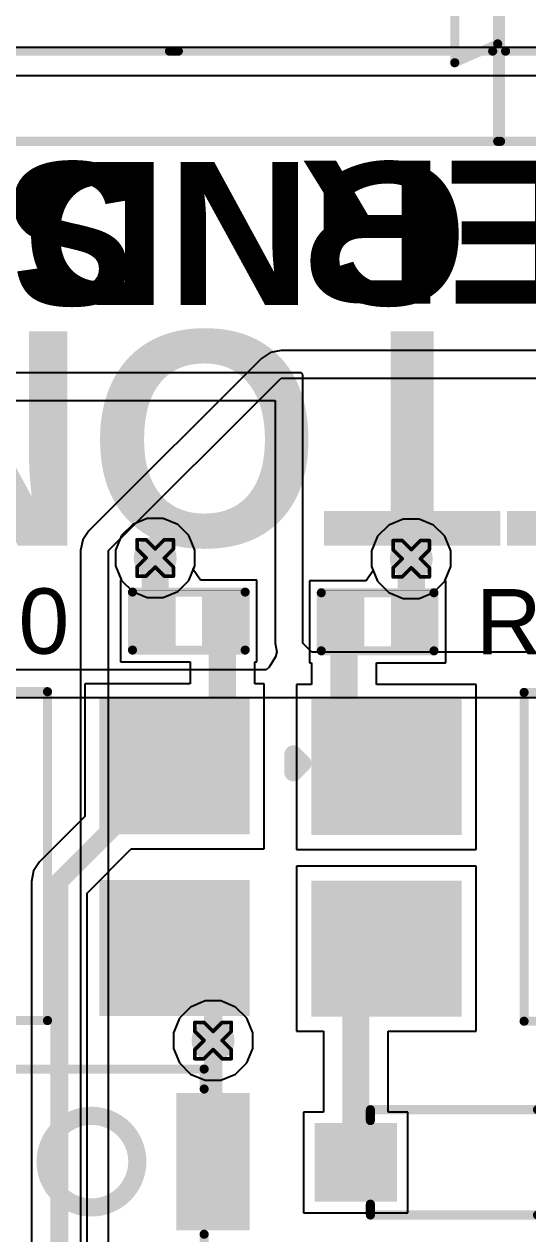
# Model space of a CAD drawing. Header units: inches. Extents: x -11 to 5379, y 0 to 5429.
# Drawn here: x 215.84 to 222.88, y 84.68 to 101.6 of the extents above; entities that cross this region are included whole.
import ezdxf

# ---------------------------------------------------------------- set-up
doc = ezdxf.new("R2010")
doc.units = ezdxf.units.IN
for name, color, linetype in [('Bottom Layer', 5, 'Continuous'), ('Drill Drawing', 1, 'Continuous'), ('GND', 16, 'Continuous'), ('PWR', 76, 'Continuous'), ('Top Layer', 1, 'Continuous'), ('Top Overlay', 2, 'Continuous'), ('Top Paste', 8, 'Continuous'), ('Top Solder', 216, 'Continuous'), ('Via Holes', 16, 'Continuous')]:
    doc.layers.add(name, color=color, linetype=linetype)
doc.styles.add('Arial', font='', dxfattribs={"height": 0.2})
doc.styles.add('Arial_Bold', font='', dxfattribs={"height": 0.2})
doc.styles.get('Arial').set_extended_font_data('Arial')
doc.styles.get('Arial_Bold').set_extended_font_data('Arial', bold=True)

# ---------------------------------------------------------------- blocks, each defined once
blk = doc.blocks.new('PC817C_151')
at = {"layer": 'Top Layer'}
for points in [[(6.1, 2.17), (6.1, 0.37), (4.1, 0.37), (4.1, 2.17)], [(6.1, -0.37), (6.1, -2.17), (4.1, -2.17), (4.1, -0.37)]]:
    blk.add_hatch(color=1, dxfattribs=at).paths.add_polyline_path(points)
at = {"layer": 'Top Paste'}
for points in [[(6.1, 2.17), (6.1, 0.37), (4.1, 0.37), (4.1, 2.17)], [(6.1, -0.37), (6.1, -2.17), (4.1, -2.17), (4.1, -0.37)]]:
    blk.add_hatch(color=8, dxfattribs=at).paths.add_polyline_path(points)
at = {"layer": 'Top Solder'}
for points in [[(6.151, 2.221), (6.151, 0.319), (4.049, 0.319), (4.049, 2.221)], [(6.151, -0.319), (6.151, -2.221), (4.049, -2.221), (4.049, -0.319)]]:
    blk.add_hatch(color=216, dxfattribs=at).paths.add_polyline_path(points)
at = {"layer": 'Top Overlay'}
for points in [[(-3.175, 2.314, 0.127, 0.127, 0), (3.325, 2.314, 0.127, 0.127, 0)], [(3.325, -2.286, 0.127, 0.127, 0), (3.325, 2.314, 0.127, 0.127, 0)], [(-3.175, -2.286, 0.127, 0.127, 0), (3.325, -2.286, 0.127, 0.127, 0)]]:
    blk.add_lwpolyline(points, format="xyseb", dxfattribs=at)
for points in [[(3.293, 2.314, 0.0635, 0.0635, 1), (3.357, 2.314, 0.0635, 0.0635, 1)], [(3.293, 2.314, 0.0635, 0.0635, 1), (3.357, 2.314, 0.0635, 0.0635, 1)], [(3.293, -2.286, 0.0635, 0.0635, 1), (3.357, -2.286, 0.0635, 0.0635, 1)], [(3.293, -2.286, 0.0635, 0.0635, 1), (3.357, -2.286, 0.0635, 0.0635, 1)]]:
    blk.add_lwpolyline(points, format="xyseb", close=True, dxfattribs=at)
blk = doc.blocks.new('PC817C_153')
at = {"layer": 'Top Layer'}
for points in [[(-4.1, 2.17), (-4.1, 0.37), (-6.1, 0.37), (-6.1, 2.17)], [(-4.1, -0.37), (-4.1, -2.17), (-6.1, -2.17), (-6.1, -0.37)]]:
    blk.add_hatch(color=1, dxfattribs=at).paths.add_polyline_path(points)
at = {"layer": 'Top Paste'}
for points in [[(-4.1, 2.17), (-4.1, 0.37), (-6.1, 0.37), (-6.1, 2.17)], [(-4.1, -0.37), (-4.1, -2.17), (-6.1, -2.17), (-6.1, -0.37)]]:
    blk.add_hatch(color=8, dxfattribs=at).paths.add_polyline_path(points)
at = {"layer": 'Top Solder'}
for points in [[(-4.049, 2.221), (-4.049, 0.319), (-6.151, 0.319), (-6.151, 2.221)], [(-4.049, -0.319), (-4.049, -2.221), (-6.151, -2.221), (-6.151, -0.319)]]:
    blk.add_hatch(color=216, dxfattribs=at).paths.add_polyline_path(points)
at = {"layer": 'Top Overlay'}
for points in [[(-3.175, 2.314, 0.127, 0.127, 0), (3.325, 2.314, 0.127, 0.127, 0)], [(-3.175, -2.286, 0.127, 0.127, 0), (-3.175, 2.314, 0.127, 0.127, 0)], [(-6.401, 1.194, 0.25, 0.25, 0), (-6.401, 1.448, 0.25, 0.25, 0)], [(-6.401, 1.448, 0.25, 0.25, 0), (-6.274, 1.321, 0.25, 0.25, 0)], [(-6.401, 1.194, 0.25, 0.25, 0), (-6.274, 1.321, 0.25, 0.25, 0)], [(-3.175, -2.286, 0.127, 0.127, 0), (3.325, -2.286, 0.127, 0.127, 0)]]:
    blk.add_lwpolyline(points, format="xyseb", dxfattribs=at)
for points in [[(-3.207, 2.314, 0.0635, 0.0635, 1), (-3.143, 2.314, 0.0635, 0.0635, 1)], [(-3.207, 2.314, 0.0635, 0.0635, 1), (-3.143, 2.314, 0.0635, 0.0635, 1)], [(-6.463, 1.448, 0.125, 0.125, 1), (-6.338, 1.448, 0.125, 0.125, 1)], [(-6.463, 1.448, 0.125, 0.125, 1), (-6.338, 1.448, 0.125, 0.125, 1)], [(-6.336, 1.321, 0.125, 0.125, 1), (-6.211, 1.321, 0.125, 0.125, 1)], [(-6.336, 1.321, 0.125, 0.125, 1), (-6.211, 1.321, 0.125, 0.125, 1)], [(-6.463, 1.194, 0.125, 0.125, 1), (-6.338, 1.194, 0.125, 0.125, 1)], [(-6.463, 1.194, 0.125, 0.125, 1), (-6.338, 1.194, 0.125, 0.125, 1)], [(-3.207, -2.286, 0.0635, 0.0635, 1), (-3.143, -2.286, 0.0635, 0.0635, 1)], [(-3.207, -2.286, 0.0635, 0.0635, 1), (-3.143, -2.286, 0.0635, 0.0635, 1)]]:
    blk.add_lwpolyline(points, format="xyseb", close=True, dxfattribs=at)
blk = doc.blocks.new('B3U_1000P_183')
at = {"layer": 'Top Layer'}
for points in [[(-2.11, 0.86), (-1.29, 0.86), (-1.29, -0.86), (-2.11, -0.86)], [(1.29, 0.86), (2.11, 0.86), (2.11, -0.86), (1.29, -0.86)]]:
    blk.add_hatch(color=1, dxfattribs=at).paths.add_polyline_path(points)
at = {"layer": 'Top Paste'}
for points in [[(-2.11, 0.86), (-1.29, 0.86), (-1.29, -0.86), (-2.11, -0.86)], [(1.29, 0.86), (2.11, 0.86), (2.11, -0.86), (1.29, -0.86)]]:
    blk.add_hatch(color=8, dxfattribs=at).paths.add_polyline_path(points)
at = {"layer": 'Top Solder'}
for points in [[(-2.212, 0.962), (-1.188, 0.962), (-1.188, -0.962), (-2.212, -0.962)], [(1.188, 0.962), (2.212, 0.962), (2.212, -0.962), (1.188, -0.962)]]:
    blk.add_hatch(color=216, dxfattribs=at).paths.add_polyline_path(points)
at = {"layer": 'Top Overlay'}
for points in [[(-1.575, 1.295, 0.127, 0.127, 0), (-1.575, 1.016, 0.127, 0.127, 0)], [(1.575, 1.295, 0.127, 0.127, 0), (-1.575, 1.295, 0.127, 0.127, 0)], [(1.575, 1.295, 0.127, 0.127, 0), (1.575, 1.016, 0.127, 0.127, 0)], [(-1.575, -1.016, 0.127, 0.127, 0), (-1.575, -1.295, 0.127, 0.127, 0)], [(1.575, -1.016, 0.127, 0.127, 0), (1.575, -1.295, 0.127, 0.127, 0)], [(1.575, -1.295, 0.127, 0.127, 0), (-1.575, -1.295, 0.127, 0.127, 0)]]:
    blk.add_lwpolyline(points, format="xyseb", dxfattribs=at)
for points in [[(-1.607, 1.295, 0.0635, 0.0635, 1), (-1.543, 1.295, 0.0635, 0.0635, 1)], [(-1.607, 1.295, 0.0635, 0.0635, 1), (-1.543, 1.295, 0.0635, 0.0635, 1)], [(1.543, 1.295, 0.0635, 0.0635, 1), (1.607, 1.295, 0.0635, 0.0635, 1)], [(1.543, 1.295, 0.0635, 0.0635, 1), (1.607, 1.295, 0.0635, 0.0635, 1)], [(-1.607, 1.016, 0.0635, 0.0635, 1), (-1.543, 1.016, 0.0635, 0.0635, 1)], [(1.543, 1.016, 0.0635, 0.0635, 1), (1.607, 1.016, 0.0635, 0.0635, 1)], [(0.641, 0, 0.254, 0.254, 1), (-0.641, 0, 0.254, 0.254, 1)], [(-0.705, 0, 0.127, 0.127, 1), (-0.578, 0, 0.127, 0.127, 1)], [(0.578, 0, 0.127, 0.127, 1), (0.705, 0, 0.127, 0.127, 1)], [(-1.607, -1.016, 0.0635, 0.0635, 1), (-1.543, -1.016, 0.0635, 0.0635, 1)], [(1.543, -1.016, 0.0635, 0.0635, 1), (1.607, -1.016, 0.0635, 0.0635, 1)], [(-1.607, -1.295, 0.0635, 0.0635, 1), (-1.543, -1.295, 0.0635, 0.0635, 1)], [(-1.607, -1.295, 0.0635, 0.0635, 1), (-1.543, -1.295, 0.0635, 0.0635, 1)], [(1.543, -1.295, 0.0635, 0.0635, 1), (1.607, -1.295, 0.0635, 0.0635, 1)], [(1.543, -1.295, 0.0635, 0.0635, 1), (1.607, -1.295, 0.0635, 0.0635, 1)]]:
    blk.add_lwpolyline(points, format="xyseb", close=True, dxfattribs=at)
blk = doc.blocks.new('R___0402_238')
at = {"layer": 'Top Layer'}
for points in [[(-0.699, -0.318), (-0.699, 0.318), (-0.241, 0.318), (-0.241, -0.318)], [(0.241, -0.318), (0.241, 0.318), (0.699, 0.318), (0.699, -0.318)]]:
    blk.add_hatch(color=1, dxfattribs=at).paths.add_polyline_path(points)
at = {"layer": 'Top Paste'}
for points in [[(-0.699, -0.318), (-0.699, 0.318), (-0.241, 0.318), (-0.241, -0.318)], [(0.241, -0.318), (0.241, 0.318), (0.699, 0.318), (0.699, -0.318)]]:
    blk.add_hatch(color=8, dxfattribs=at).paths.add_polyline_path(points)
at = {"layer": 'Top Solder'}
for points in [[(-0.754, -0.373), (-0.754, 0.373), (-0.186, 0.373), (-0.186, -0.373)], [(0.186, -0.373), (0.186, 0.373), (0.754, 0.373), (0.754, -0.373)]]:
    blk.add_hatch(color=216, dxfattribs=at).paths.add_polyline_path(points)
at = {"layer": 'Top Overlay'}
for points in [[(-0.787, 0.406, 0.127, 0.127, 0), (-0.787, -0.406, 0.127, 0.127, 0)], [(0.787, 0.406, 0.127, 0.127, 0), (-0.787, 0.406, 0.127, 0.127, 0)], [(0.787, 0.406, 0.127, 0.127, 0), (0.787, -0.406, 0.127, 0.127, 0)], [(0.787, -0.406, 0.127, 0.127, 0), (-0.787, -0.406, 0.127, 0.127, 0)], [(0.813, -0.432, 0.00323, 0.00323, 0), (-0.813, -0.432, 0.00323, 0.00323, 0)]]:
    blk.add_lwpolyline(points, format="xyseb", dxfattribs=at)
for points in [[(-0.819, 0.406, 0.0635, 0.0635, 1), (-0.756, 0.406, 0.0635, 0.0635, 1)], [(-0.819, 0.406, 0.0635, 0.0635, 1), (-0.756, 0.406, 0.0635, 0.0635, 1)], [(0.756, 0.406, 0.0635, 0.0635, 1), (0.819, 0.406, 0.0635, 0.0635, 1)], [(0.756, 0.406, 0.0635, 0.0635, 1), (0.819, 0.406, 0.0635, 0.0635, 1)], [(-0.819, -0.406, 0.0635, 0.0635, 1), (-0.756, -0.406, 0.0635, 0.0635, 1)], [(-0.819, -0.406, 0.0635, 0.0635, 1), (-0.756, -0.406, 0.0635, 0.0635, 1)], [(-0.814, -0.432, 0.00161, 0.00161, 1), (-0.812, -0.432, 0.00161, 0.00161, 1)], [(0.756, -0.406, 0.0635, 0.0635, 1), (0.819, -0.406, 0.0635, 0.0635, 1)], [(0.756, -0.406, 0.0635, 0.0635, 1), (0.819, -0.406, 0.0635, 0.0635, 1)], [(0.812, -0.432, 0.00161, 0.00161, 1), (0.814, -0.432, 0.00161, 0.00161, 1)]]:
    blk.add_lwpolyline(points, format="xyseb", close=True, dxfattribs=at)
blk = doc.blocks.new('R___0402_240')
at = {"layer": 'Top Layer'}
for points in [[(-0.699, -0.318), (-0.699, 0.318), (-0.241, 0.318), (-0.241, -0.318)], [(0.241, -0.318), (0.241, 0.318), (0.699, 0.318), (0.699, -0.318)]]:
    blk.add_hatch(color=1, dxfattribs=at).paths.add_polyline_path(points)
at = {"layer": 'Top Paste'}
for points in [[(-0.699, -0.318), (-0.699, 0.318), (-0.241, 0.318), (-0.241, -0.318)], [(0.241, -0.318), (0.241, 0.318), (0.699, 0.318), (0.699, -0.318)]]:
    blk.add_hatch(color=8, dxfattribs=at).paths.add_polyline_path(points)
at = {"layer": 'Top Solder'}
for points in [[(-0.754, -0.373), (-0.754, 0.373), (-0.186, 0.373), (-0.186, -0.373)], [(0.186, -0.373), (0.186, 0.373), (0.754, 0.373), (0.754, -0.373)]]:
    blk.add_hatch(color=216, dxfattribs=at).paths.add_polyline_path(points)
at = {"layer": 'Top Overlay'}
for points in [[(0.787, 0.406, 0.127, 0.127, 0), (-0.787, 0.406, 0.127, 0.127, 0)], [(-0.787, 0.406, 0.127, 0.127, 0), (-0.787, -0.406, 0.127, 0.127, 0)], [(0.787, 0.406, 0.127, 0.127, 0), (0.787, -0.406, 0.127, 0.127, 0)], [(0.787, -0.406, 0.127, 0.127, 0), (-0.787, -0.406, 0.127, 0.127, 0)], [(0.813, -0.432, 0.00323, 0.00323, 0), (-0.813, -0.432, 0.00323, 0.00323, 0)]]:
    blk.add_lwpolyline(points, format="xyseb", dxfattribs=at)
for points in [[(-0.819, 0.406, 0.0635, 0.0635, 1), (-0.756, 0.406, 0.0635, 0.0635, 1)], [(-0.819, 0.406, 0.0635, 0.0635, 1), (-0.756, 0.406, 0.0635, 0.0635, 1)], [(0.756, 0.406, 0.0635, 0.0635, 1), (0.819, 0.406, 0.0635, 0.0635, 1)], [(0.756, 0.406, 0.0635, 0.0635, 1), (0.819, 0.406, 0.0635, 0.0635, 1)], [(-0.819, -0.406, 0.0635, 0.0635, 1), (-0.756, -0.406, 0.0635, 0.0635, 1)], [(-0.819, -0.406, 0.0635, 0.0635, 1), (-0.756, -0.406, 0.0635, 0.0635, 1)], [(-0.814, -0.432, 0.00161, 0.00161, 1), (-0.812, -0.432, 0.00161, 0.00161, 1)], [(0.756, -0.406, 0.0635, 0.0635, 1), (0.819, -0.406, 0.0635, 0.0635, 1)], [(0.756, -0.406, 0.0635, 0.0635, 1), (0.819, -0.406, 0.0635, 0.0635, 1)], [(0.812, -0.432, 0.00161, 0.00161, 1), (0.814, -0.432, 0.00161, 0.00161, 1)]]:
    blk.add_lwpolyline(points, format="xyseb", close=True, dxfattribs=at)
blk = doc.blocks.new('DB128L_5_08_2P_BK_S_508')
at = {"layer": 'Top Overlay'}
for points in [[(5.1, -5.1, 0.127, 0.127, 0), (5.1, 4.949, 0.127, 0.127, 0)], [(-4.99, -3.838, 0.127, 0.127, 0), (4.99, -3.838, 0.127, 0.127, 0)], [(0.473, -3.838, 0.127, 0.127, 0), (0.597, -3.838, 0.127, 0.127, 0)], [(-5.1, -5.1, 0.127, 0.127, 0), (5.1, -5.1, 0.127, 0.127, 0)]]:
    blk.add_lwpolyline(points, format="xyseb", dxfattribs=at)
for points in [[(0.441, -3.838, 0.0635, 0.0635, 1), (0.505, -3.838, 0.0635, 0.0635, 1)], [(0.566, -3.838, 0.0635, 0.0635, 1), (0.629, -3.838, 0.0635, 0.0635, 1)], [(4.958, -3.838, 0.0635, 0.0635, 1), (5.022, -3.838, 0.0635, 0.0635, 1)], [(5.068, -5.1, 0.0635, 0.0635, 1), (5.132, -5.1, 0.0635, 0.0635, 1)], [(5.068, -5.1, 0.0635, 0.0635, 1), (5.132, -5.1, 0.0635, 0.0635, 1)]]:
    blk.add_lwpolyline(points, format="xyseb", close=True, dxfattribs=at)
blk = doc.blocks.new('DB128L_5_08_2P_OG_S_511')
at = {"layer": 'Top Overlay'}
for points in [[(-5.1, -5.1, 0.127, 0.127, 0), (-5.1, 4.949, 0.127, 0.127, 0)], [(-5.7, -4, 0.127, 0.127, 0), (-5.7, -3, 0.127, 0.127, 0)], [(-5.7, -4, 0.127, 0.127, 0), (-5.1, -3.736, 0.127, 0.127, 0)], [(-4.99, -3.838, 0.127, 0.127, 0), (4.99, -3.838, 0.127, 0.127, 0)], [(-5.1, -5.1, 0.127, 0.127, 0), (5.1, -5.1, 0.127, 0.127, 0)]]:
    blk.add_lwpolyline(points, format="xyseb", dxfattribs=at)
for points in [[(-5.132, -3.736, 0.0635, 0.0635, 1), (-5.068, -3.736, 0.0635, 0.0635, 1)], [(-5.022, -3.838, 0.0635, 0.0635, 1), (-4.958, -3.838, 0.0635, 0.0635, 1)], [(-5.732, -4, 0.0635, 0.0635, 1), (-5.668, -4, 0.0635, 0.0635, 1)], [(-5.732, -4, 0.0635, 0.0635, 1), (-5.668, -4, 0.0635, 0.0635, 1)], [(-5.132, -5.1, 0.0635, 0.0635, 1), (-5.068, -5.1, 0.0635, 0.0635, 1)], [(-5.132, -5.1, 0.0635, 0.0635, 1), (-5.068, -5.1, 0.0635, 0.0635, 1)]]:
    blk.add_lwpolyline(points, format="xyseb", close=True, dxfattribs=at)
blk = doc.blocks.new('SOD_123_547')
at = {"layer": 'Top Layer'}
for points in [[(-1.1, 0.45), (-1.1, -0.45), (-2.05, -0.45), (-2.05, 0.45)], [(2.05, 0.45), (2.05, -0.45), (1.1, -0.45), (1.1, 0.45)]]:
    blk.add_hatch(color=1, dxfattribs=at).paths.add_polyline_path(points)
at = {"layer": 'Top Overlay'}
for points in [[(0.965, 0.508), (2.819, 0.508), (2.819, 0.8), (0.965, 0.8)], [(2.121, -0.787), (2.821, -0.787), (2.821, 0.787), (2.121, 0.787)], [(0.965, -0.8), (2.819, -0.8), (2.819, -0.508), (0.965, -0.508)]]:
    blk.add_hatch(color=2, dxfattribs=at).paths.add_polyline_path(points)
at = {"layer": 'Top Paste'}
for points in [[(-1.1, 0.45), (-1.1, -0.45), (-2.05, -0.45), (-2.05, 0.45)], [(2.05, 0.45), (2.05, -0.45), (1.1, -0.45), (1.1, 0.45)]]:
    blk.add_hatch(color=8, dxfattribs=at).paths.add_polyline_path(points)
at = {"layer": 'Top Solder'}
for points in [[(-0.998, 0.552), (-0.998, -0.552), (-2.152, -0.552), (-2.152, 0.552)], [(2.152, 0.552), (2.152, -0.552), (0.998, -0.552), (0.998, 0.552)]]:
    blk.add_hatch(color=216, dxfattribs=at).paths.add_polyline_path(points)
at = {"layer": 'Top Overlay'}
for points in [[(-1.372, 0.737, 0.127, 0.127, 0), (0.965, 0.737, 0.127, 0.127, 0)], [(-1.372, 0.584, 0.127, 0.127, 0), (-1.372, 0.737, 0.127, 0.127, 0)], [(-1.372, -0.737, 0.127, 0.127, 0), (-1.372, -0.584, 0.127, 0.127, 0)], [(-1.372, -0.737, 0.127, 0.127, 0), (0.965, -0.737, 0.127, 0.127, 0)]]:
    blk.add_lwpolyline(points, format="xyseb", dxfattribs=at)
for points in [[(-1.403, 0.737, 0.0635, 0.0635, 1), (-1.34, 0.737, 0.0635, 0.0635, 1)], [(-1.403, 0.737, 0.0635, 0.0635, 1), (-1.34, 0.737, 0.0635, 0.0635, 1)], [(0.933, 0.737, 0.0635, 0.0635, 1), (0.997, 0.737, 0.0635, 0.0635, 1)], [(-1.403, 0.584, 0.0635, 0.0635, 1), (-1.34, 0.584, 0.0635, 0.0635, 1)], [(-1.403, -0.584, 0.0635, 0.0635, 1), (-1.34, -0.584, 0.0635, 0.0635, 1)], [(-1.403, -0.737, 0.0635, 0.0635, 1), (-1.34, -0.737, 0.0635, 0.0635, 1)], [(-1.403, -0.737, 0.0635, 0.0635, 1), (-1.34, -0.737, 0.0635, 0.0635, 1)], [(0.933, -0.737, 0.0635, 0.0635, 1), (0.997, -0.737, 0.0635, 0.0635, 1)]]:
    blk.add_lwpolyline(points, format="xyseb", close=True, dxfattribs=at)

msp = doc.modelspace()

# ---------------------------------------------------------------- hatches: boundary and pattern name
at = {"layer": 'Bottom Layer'}
h = msp.add_hatch(color=5, dxfattribs=at)
edge = h.paths.add_edge_path()
edge.add_arc((217.671, 94.131), 0.3, 0, 360)
h = msp.add_hatch(color=5, dxfattribs=at)
edge = h.paths.add_edge_path()
edge.add_arc((221.25, 94.12), 0.3, 0, 360)
h = msp.add_hatch(color=5, dxfattribs=at)
edge = h.paths.add_edge_path()
edge.add_arc((218.48, 87.38), 0.3, 0, 360)
at = {"layer": 'GND'}
h = msp.add_hatch(color=16, dxfattribs=at)
edge = h.paths.add_edge_path()
edge.add_arc((217.671, 94.131), 0.3, 0, 360)
h = msp.add_hatch(color=16, dxfattribs=at)
edge = h.paths.add_edge_path()
edge.add_arc((221.25, 94.12), 0.3, 0, 360)
h = msp.add_hatch(color=16, dxfattribs=at)
edge = h.paths.add_edge_path()
edge.add_arc((218.48, 87.38), 0.3, 0, 360)
at = {"layer": 'PWR'}
h = msp.add_hatch(color=76, dxfattribs=at)
edge = h.paths.add_edge_path()
edge.add_arc((217.671, 94.131), 0.3, 0, 360)
h = msp.add_hatch(color=76, dxfattribs=at)
edge = h.paths.add_edge_path()
edge.add_arc((221.25, 94.12), 0.3, 0, 360)
h = msp.add_hatch(color=76, dxfattribs=at)
edge = h.paths.add_edge_path()
edge.add_arc((218.48, 87.38), 0.3, 0, 360)
at = {"layer": 'Top Layer'}
h = msp.add_hatch(color=1, dxfattribs=at)
edge = h.paths.add_edge_path()
edge.add_arc((217.671, 94.131), 0.3, 0, 360)
h = msp.add_hatch(color=1, dxfattribs=at)
edge = h.paths.add_edge_path()
edge.add_arc((221.25, 94.12), 0.3, 0, 360)
h = msp.add_hatch(color=1, dxfattribs=at)
edge = h.paths.add_edge_path()
edge.add_arc((218.48, 87.38), 0.3, 0, 360)
at = {"layer": 'Via Holes'}
h = msp.add_hatch(color=7, dxfattribs=at)
edge = h.paths.add_edge_path()
edge.add_arc((217.671, 94.131), 0.15, 0, 360)
h = msp.add_hatch(color=7, dxfattribs=at)
edge = h.paths.add_edge_path()
edge.add_arc((221.25, 94.12), 0.15, 0, 360)
h = msp.add_hatch(color=7, dxfattribs=at)
edge = h.paths.add_edge_path()
edge.add_arc((218.48, 87.38), 0.15, 0, 360)

# ---------------------------------------------------------------- linework, layer by layer
at = {"layer": 'Bottom Layer'}
for p, q in [((219.282, 97.006), (219.156, 96.922)), ((219.431, 97.035), (219.282, 97.006)), ((310.439, 97.035), (219.431, 97.035)), ((219.156, 96.922), (216.743, 94.509)), ((217.018, 94.234), (219.431, 96.647)), ((219.431, 96.647), (310.439, 96.647)), ((221.139, 94.674), (220.936, 94.59)), ((221.36, 94.674), (221.139, 94.674)), ((221.563, 94.59), (221.36, 94.674)), ((216.743, 94.509), (216.659, 94.383)), ((220.78, 94.434), (220.696, 94.23)), ((220.936, 94.59), (220.78, 94.434)), ((221.719, 94.434), (221.563, 94.59)), ((221.804, 94.23), (221.719, 94.434)), ((216.659, 94.383), (216.629, 94.234)), ((216.629, 94.234), (216.629, 81.534)), ((217.018, 81.534), (217.018, 94.234)), ((220.696, 94.23), (220.696, 94.01)), ((221.804, 94.01), (221.804, 94.23)), ((220.696, 94.01), (220.78, 93.806)), ((221.719, 93.806), (221.804, 94.01)), ((220.78, 93.806), (220.936, 93.65)), ((221.563, 93.65), (221.719, 93.806)), ((220.936, 93.65), (221.139, 93.566)), ((221.36, 93.566), (221.563, 93.65)), ((221.139, 93.566), (221.36, 93.566)), ((218.166, 87.849), (218.011, 87.694)), ((218.37, 87.934), (218.166, 87.849)), ((218.59, 87.934), (218.37, 87.934)), ((218.794, 87.849), (218.59, 87.934)), ((218.95, 87.694), (218.794, 87.849)), ((218.011, 87.694), (217.926, 87.49)), ((219.034, 87.49), (218.95, 87.694)), ((217.926, 87.49), (217.926, 87.27)), ((219.034, 87.27), (219.034, 87.49)), ((217.926, 87.27), (218.011, 87.066)), ((218.95, 87.066), (219.034, 87.27)), ((218.011, 87.066), (218.166, 86.91)), ((218.794, 86.91), (218.95, 87.066)), ((218.166, 86.91), (218.37, 86.826)), ((218.37, 86.826), (218.59, 86.826)), ((218.59, 86.826), (218.794, 86.91))]:
    msp.add_line(p, q, dxfattribs=at)
at = {"layer": 'Drill Drawing'}
for points in [[(217.417, 94.258, 0.0508, 0.0508, 0), (217.417, 94.385, 0.0508, 0.0508, 0)], [(217.417, 94.385, 0.0508, 0.0508, 0), (217.544, 94.385, 0.0508, 0.0508, 0)], [(217.417, 94.258, 0.0508, 0.0508, 0), (217.544, 94.131, 0.0508, 0.0508, 0)], [(217.544, 94.385, 0.0508, 0.0508, 0), (217.671, 94.258, 0.0508, 0.0508, 0)], [(217.671, 94.258, 0.0508, 0.0508, 0), (217.798, 94.385, 0.0508, 0.0508, 0)], [(217.798, 94.385, 0.0508, 0.0508, 0), (217.925, 94.385, 0.0508, 0.0508, 0)], [(217.798, 94.131, 0.0508, 0.0508, 0), (217.925, 94.258, 0.0508, 0.0508, 0)], [(217.925, 94.258, 0.0508, 0.0508, 0), (217.925, 94.385, 0.0508, 0.0508, 0)], [(220.996, 94.247, 0.0508, 0.0508, 0), (220.996, 94.374, 0.0508, 0.0508, 0)], [(220.996, 94.374, 0.0508, 0.0508, 0), (221.123, 94.374, 0.0508, 0.0508, 0)], [(220.996, 94.247, 0.0508, 0.0508, 0), (221.123, 94.12, 0.0508, 0.0508, 0)], [(221.123, 94.374, 0.0508, 0.0508, 0), (221.25, 94.247, 0.0508, 0.0508, 0)], [(221.25, 94.247, 0.0508, 0.0508, 0), (221.377, 94.374, 0.0508, 0.0508, 0)], [(221.377, 94.374, 0.0508, 0.0508, 0), (221.504, 94.374, 0.0508, 0.0508, 0)], [(221.377, 94.12, 0.0508, 0.0508, 0), (221.504, 94.247, 0.0508, 0.0508, 0)], [(221.504, 94.247, 0.0508, 0.0508, 0), (221.504, 94.374, 0.0508, 0.0508, 0)], [(217.417, 94.004, 0.0508, 0.0508, 0), (217.544, 94.131, 0.0508, 0.0508, 0)], [(217.798, 94.131, 0.0508, 0.0508, 0), (217.925, 94.004, 0.0508, 0.0508, 0)], [(220.996, 93.993, 0.0508, 0.0508, 0), (221.123, 94.12, 0.0508, 0.0508, 0)], [(221.377, 94.12, 0.0508, 0.0508, 0), (221.504, 93.993, 0.0508, 0.0508, 0)], [(217.417, 93.877, 0.0508, 0.0508, 0), (217.417, 94.004, 0.0508, 0.0508, 0)], [(217.544, 93.877, 0.0508, 0.0508, 0), (217.671, 94.004, 0.0508, 0.0508, 0)], [(217.671, 94.004, 0.0508, 0.0508, 0), (217.798, 93.877, 0.0508, 0.0508, 0)], [(217.925, 93.877, 0.0508, 0.0508, 0), (217.925, 94.004, 0.0508, 0.0508, 0)], [(220.996, 93.866, 0.0508, 0.0508, 0), (220.996, 93.993, 0.0508, 0.0508, 0)], [(221.123, 93.866, 0.0508, 0.0508, 0), (221.25, 93.993, 0.0508, 0.0508, 0)], [(221.25, 93.993, 0.0508, 0.0508, 0), (221.377, 93.866, 0.0508, 0.0508, 0)], [(221.504, 93.866, 0.0508, 0.0508, 0), (221.504, 93.993, 0.0508, 0.0508, 0)], [(217.417, 93.877, 0.0508, 0.0508, 0), (217.544, 93.877, 0.0508, 0.0508, 0)], [(217.798, 93.877, 0.0508, 0.0508, 0), (217.925, 93.877, 0.0508, 0.0508, 0)], [(220.996, 93.866, 0.0508, 0.0508, 0), (221.123, 93.866, 0.0508, 0.0508, 0)], [(221.377, 93.866, 0.0508, 0.0508, 0), (221.504, 93.866, 0.0508, 0.0508, 0)], [(218.226, 87.507, 0.0508, 0.0508, 0), (218.226, 87.634, 0.0508, 0.0508, 0)], [(218.226, 87.634, 0.0508, 0.0508, 0), (218.353, 87.634, 0.0508, 0.0508, 0)], [(218.353, 87.634, 0.0508, 0.0508, 0), (218.48, 87.507, 0.0508, 0.0508, 0)], [(218.48, 87.507, 0.0508, 0.0508, 0), (218.607, 87.634, 0.0508, 0.0508, 0)], [(218.607, 87.634, 0.0508, 0.0508, 0), (218.734, 87.634, 0.0508, 0.0508, 0)], [(218.734, 87.507, 0.0508, 0.0508, 0), (218.734, 87.634, 0.0508, 0.0508, 0)], [(218.226, 87.507, 0.0508, 0.0508, 0), (218.353, 87.38, 0.0508, 0.0508, 0)], [(218.607, 87.38, 0.0508, 0.0508, 0), (218.734, 87.507, 0.0508, 0.0508, 0)], [(218.226, 87.253, 0.0508, 0.0508, 0), (218.353, 87.38, 0.0508, 0.0508, 0)], [(218.607, 87.38, 0.0508, 0.0508, 0), (218.734, 87.253, 0.0508, 0.0508, 0)], [(218.226, 87.126, 0.0508, 0.0508, 0), (218.226, 87.253, 0.0508, 0.0508, 0)], [(218.226, 87.126, 0.0508, 0.0508, 0), (218.353, 87.126, 0.0508, 0.0508, 0)], [(218.353, 87.126, 0.0508, 0.0508, 0), (218.48, 87.253, 0.0508, 0.0508, 0)], [(218.48, 87.253, 0.0508, 0.0508, 0), (218.607, 87.126, 0.0508, 0.0508, 0)], [(218.607, 87.126, 0.0508, 0.0508, 0), (218.734, 87.126, 0.0508, 0.0508, 0)], [(218.734, 87.126, 0.0508, 0.0508, 0), (218.734, 87.253, 0.0508, 0.0508, 0)]]:
    msp.add_lwpolyline(points, format="xyseb", dxfattribs=at)
for points in [[(217.404, 94.385, 0.0254, 0.0254, 1), (217.43, 94.385, 0.0254, 0.0254, 1)], [(217.404, 94.385, 0.0254, 0.0254, 1), (217.43, 94.385, 0.0254, 0.0254, 1)], [(217.404, 94.258, 0.0254, 0.0254, 1), (217.43, 94.258, 0.0254, 0.0254, 1)], [(217.404, 94.258, 0.0254, 0.0254, 1), (217.43, 94.258, 0.0254, 0.0254, 1)], [(217.531, 94.385, 0.0254, 0.0254, 1), (217.557, 94.385, 0.0254, 0.0254, 1)], [(217.531, 94.385, 0.0254, 0.0254, 1), (217.557, 94.385, 0.0254, 0.0254, 1)], [(217.658, 94.258, 0.0254, 0.0254, 1), (217.684, 94.258, 0.0254, 0.0254, 1)], [(217.658, 94.258, 0.0254, 0.0254, 1), (217.684, 94.258, 0.0254, 0.0254, 1)], [(217.785, 94.385, 0.0254, 0.0254, 1), (217.811, 94.385, 0.0254, 0.0254, 1)], [(217.785, 94.385, 0.0254, 0.0254, 1), (217.811, 94.385, 0.0254, 0.0254, 1)], [(217.912, 94.385, 0.0254, 0.0254, 1), (217.938, 94.385, 0.0254, 0.0254, 1)], [(217.912, 94.385, 0.0254, 0.0254, 1), (217.938, 94.385, 0.0254, 0.0254, 1)], [(217.912, 94.258, 0.0254, 0.0254, 1), (217.938, 94.258, 0.0254, 0.0254, 1)], [(217.912, 94.258, 0.0254, 0.0254, 1), (217.938, 94.258, 0.0254, 0.0254, 1)], [(220.983, 94.374, 0.0254, 0.0254, 1), (221.008, 94.374, 0.0254, 0.0254, 1)], [(220.983, 94.374, 0.0254, 0.0254, 1), (221.008, 94.374, 0.0254, 0.0254, 1)], [(220.983, 94.247, 0.0254, 0.0254, 1), (221.008, 94.247, 0.0254, 0.0254, 1)], [(220.983, 94.247, 0.0254, 0.0254, 1), (221.008, 94.247, 0.0254, 0.0254, 1)], [(221.11, 94.374, 0.0254, 0.0254, 1), (221.135, 94.374, 0.0254, 0.0254, 1)], [(221.11, 94.374, 0.0254, 0.0254, 1), (221.135, 94.374, 0.0254, 0.0254, 1)], [(221.237, 94.247, 0.0254, 0.0254, 1), (221.262, 94.247, 0.0254, 0.0254, 1)], [(221.237, 94.247, 0.0254, 0.0254, 1), (221.262, 94.247, 0.0254, 0.0254, 1)], [(221.364, 94.374, 0.0254, 0.0254, 1), (221.389, 94.374, 0.0254, 0.0254, 1)], [(221.364, 94.374, 0.0254, 0.0254, 1), (221.389, 94.374, 0.0254, 0.0254, 1)], [(221.491, 94.374, 0.0254, 0.0254, 1), (221.516, 94.374, 0.0254, 0.0254, 1)], [(221.491, 94.374, 0.0254, 0.0254, 1), (221.516, 94.374, 0.0254, 0.0254, 1)], [(221.491, 94.247, 0.0254, 0.0254, 1), (221.516, 94.247, 0.0254, 0.0254, 1)], [(221.491, 94.247, 0.0254, 0.0254, 1), (221.516, 94.247, 0.0254, 0.0254, 1)], [(217.531, 94.131, 0.0254, 0.0254, 1), (217.557, 94.131, 0.0254, 0.0254, 1)], [(217.531, 94.131, 0.0254, 0.0254, 1), (217.557, 94.131, 0.0254, 0.0254, 1)], [(217.785, 94.131, 0.0254, 0.0254, 1), (217.811, 94.131, 0.0254, 0.0254, 1)], [(217.785, 94.131, 0.0254, 0.0254, 1), (217.811, 94.131, 0.0254, 0.0254, 1)], [(221.11, 94.12, 0.0254, 0.0254, 1), (221.135, 94.12, 0.0254, 0.0254, 1)], [(221.11, 94.12, 0.0254, 0.0254, 1), (221.135, 94.12, 0.0254, 0.0254, 1)], [(221.364, 94.12, 0.0254, 0.0254, 1), (221.389, 94.12, 0.0254, 0.0254, 1)], [(221.364, 94.12, 0.0254, 0.0254, 1), (221.389, 94.12, 0.0254, 0.0254, 1)], [(217.404, 94.004, 0.0254, 0.0254, 1), (217.43, 94.004, 0.0254, 0.0254, 1)], [(217.404, 94.004, 0.0254, 0.0254, 1), (217.43, 94.004, 0.0254, 0.0254, 1)], [(217.658, 94.004, 0.0254, 0.0254, 1), (217.684, 94.004, 0.0254, 0.0254, 1)], [(217.658, 94.004, 0.0254, 0.0254, 1), (217.684, 94.004, 0.0254, 0.0254, 1)], [(217.912, 94.004, 0.0254, 0.0254, 1), (217.938, 94.004, 0.0254, 0.0254, 1)], [(217.912, 94.004, 0.0254, 0.0254, 1), (217.938, 94.004, 0.0254, 0.0254, 1)], [(220.983, 93.993, 0.0254, 0.0254, 1), (221.008, 93.993, 0.0254, 0.0254, 1)], [(220.983, 93.993, 0.0254, 0.0254, 1), (221.008, 93.993, 0.0254, 0.0254, 1)], [(221.237, 93.993, 0.0254, 0.0254, 1), (221.262, 93.993, 0.0254, 0.0254, 1)], [(221.237, 93.993, 0.0254, 0.0254, 1), (221.262, 93.993, 0.0254, 0.0254, 1)], [(221.491, 93.993, 0.0254, 0.0254, 1), (221.516, 93.993, 0.0254, 0.0254, 1)], [(221.491, 93.993, 0.0254, 0.0254, 1), (221.516, 93.993, 0.0254, 0.0254, 1)], [(217.404, 93.877, 0.0254, 0.0254, 1), (217.43, 93.877, 0.0254, 0.0254, 1)], [(217.404, 93.877, 0.0254, 0.0254, 1), (217.43, 93.877, 0.0254, 0.0254, 1)], [(217.531, 93.877, 0.0254, 0.0254, 1), (217.557, 93.877, 0.0254, 0.0254, 1)], [(217.531, 93.877, 0.0254, 0.0254, 1), (217.557, 93.877, 0.0254, 0.0254, 1)], [(217.785, 93.877, 0.0254, 0.0254, 1), (217.811, 93.877, 0.0254, 0.0254, 1)], [(217.785, 93.877, 0.0254, 0.0254, 1), (217.811, 93.877, 0.0254, 0.0254, 1)], [(217.912, 93.877, 0.0254, 0.0254, 1), (217.938, 93.877, 0.0254, 0.0254, 1)], [(217.912, 93.877, 0.0254, 0.0254, 1), (217.938, 93.877, 0.0254, 0.0254, 1)], [(220.983, 93.866, 0.0254, 0.0254, 1), (221.008, 93.866, 0.0254, 0.0254, 1)], [(220.983, 93.866, 0.0254, 0.0254, 1), (221.008, 93.866, 0.0254, 0.0254, 1)], [(221.11, 93.866, 0.0254, 0.0254, 1), (221.135, 93.866, 0.0254, 0.0254, 1)], [(221.11, 93.866, 0.0254, 0.0254, 1), (221.135, 93.866, 0.0254, 0.0254, 1)], [(221.364, 93.866, 0.0254, 0.0254, 1), (221.389, 93.866, 0.0254, 0.0254, 1)], [(221.364, 93.866, 0.0254, 0.0254, 1), (221.389, 93.866, 0.0254, 0.0254, 1)], [(221.491, 93.866, 0.0254, 0.0254, 1), (221.516, 93.866, 0.0254, 0.0254, 1)], [(221.491, 93.866, 0.0254, 0.0254, 1), (221.516, 93.866, 0.0254, 0.0254, 1)], [(218.213, 87.634, 0.0254, 0.0254, 1), (218.239, 87.634, 0.0254, 0.0254, 1)], [(218.213, 87.634, 0.0254, 0.0254, 1), (218.239, 87.634, 0.0254, 0.0254, 1)], [(218.34, 87.634, 0.0254, 0.0254, 1), (218.366, 87.634, 0.0254, 0.0254, 1)], [(218.34, 87.634, 0.0254, 0.0254, 1), (218.366, 87.634, 0.0254, 0.0254, 1)], [(218.594, 87.634, 0.0254, 0.0254, 1), (218.62, 87.634, 0.0254, 0.0254, 1)], [(218.594, 87.634, 0.0254, 0.0254, 1), (218.62, 87.634, 0.0254, 0.0254, 1)], [(218.721, 87.634, 0.0254, 0.0254, 1), (218.747, 87.634, 0.0254, 0.0254, 1)], [(218.721, 87.634, 0.0254, 0.0254, 1), (218.747, 87.634, 0.0254, 0.0254, 1)], [(218.213, 87.507, 0.0254, 0.0254, 1), (218.239, 87.507, 0.0254, 0.0254, 1)], [(218.213, 87.507, 0.0254, 0.0254, 1), (218.239, 87.507, 0.0254, 0.0254, 1)], [(218.467, 87.507, 0.0254, 0.0254, 1), (218.493, 87.507, 0.0254, 0.0254, 1)], [(218.467, 87.507, 0.0254, 0.0254, 1), (218.493, 87.507, 0.0254, 0.0254, 1)], [(218.721, 87.507, 0.0254, 0.0254, 1), (218.747, 87.507, 0.0254, 0.0254, 1)], [(218.721, 87.507, 0.0254, 0.0254, 1), (218.747, 87.507, 0.0254, 0.0254, 1)], [(218.34, 87.38, 0.0254, 0.0254, 1), (218.366, 87.38, 0.0254, 0.0254, 1)], [(218.34, 87.38, 0.0254, 0.0254, 1), (218.366, 87.38, 0.0254, 0.0254, 1)], [(218.594, 87.38, 0.0254, 0.0254, 1), (218.62, 87.38, 0.0254, 0.0254, 1)], [(218.594, 87.38, 0.0254, 0.0254, 1), (218.62, 87.38, 0.0254, 0.0254, 1)], [(218.213, 87.253, 0.0254, 0.0254, 1), (218.239, 87.253, 0.0254, 0.0254, 1)], [(218.213, 87.253, 0.0254, 0.0254, 1), (218.239, 87.253, 0.0254, 0.0254, 1)], [(218.213, 87.126, 0.0254, 0.0254, 1), (218.239, 87.126, 0.0254, 0.0254, 1)], [(218.213, 87.126, 0.0254, 0.0254, 1), (218.239, 87.126, 0.0254, 0.0254, 1)], [(218.34, 87.126, 0.0254, 0.0254, 1), (218.366, 87.126, 0.0254, 0.0254, 1)], [(218.34, 87.126, 0.0254, 0.0254, 1), (218.366, 87.126, 0.0254, 0.0254, 1)], [(218.467, 87.253, 0.0254, 0.0254, 1), (218.493, 87.253, 0.0254, 0.0254, 1)], [(218.467, 87.253, 0.0254, 0.0254, 1), (218.493, 87.253, 0.0254, 0.0254, 1)], [(218.594, 87.126, 0.0254, 0.0254, 1), (218.62, 87.126, 0.0254, 0.0254, 1)], [(218.594, 87.126, 0.0254, 0.0254, 1), (218.62, 87.126, 0.0254, 0.0254, 1)], [(218.721, 87.253, 0.0254, 0.0254, 1), (218.747, 87.253, 0.0254, 0.0254, 1)], [(218.721, 87.253, 0.0254, 0.0254, 1), (218.747, 87.253, 0.0254, 0.0254, 1)], [(218.721, 87.126, 0.0254, 0.0254, 1), (218.747, 87.126, 0.0254, 0.0254, 1)], [(218.721, 87.126, 0.0254, 0.0254, 1), (218.747, 87.126, 0.0254, 0.0254, 1)]]:
    msp.add_lwpolyline(points, format="xyseb", close=True, dxfattribs=at)
at = {"layer": 'GND'}
for p, q in [((318.16, 101.27), (205.765, 101.27)), ((206.154, 100.881), (318.16, 100.881)), ((217.357, 94.6), (217.201, 94.445)), ((217.561, 94.685), (217.357, 94.6)), ((217.781, 94.685), (217.561, 94.685)), ((217.985, 94.6), (217.781, 94.685)), ((218.141, 94.445), (217.985, 94.6)), ((221.139, 94.674), (220.936, 94.59)), ((221.36, 94.674), (221.139, 94.674)), ((221.563, 94.59), (221.36, 94.674)), ((217.201, 94.445), (217.117, 94.241)), ((218.225, 94.241), (218.141, 94.445)), ((220.78, 94.434), (220.696, 94.23)), ((220.936, 94.59), (220.78, 94.434)), ((221.719, 94.434), (221.563, 94.59)), ((221.804, 94.23), (221.719, 94.434)), ((217.117, 94.241), (217.117, 94.021)), ((218.225, 94.021), (218.225, 94.241)), ((220.696, 94.23), (220.696, 94.01)), ((221.804, 94.01), (221.804, 94.23)), ((217.117, 94.021), (217.201, 93.817)), ((218.141, 93.817), (218.225, 94.021)), ((220.696, 94.01), (220.78, 93.806)), ((221.719, 93.806), (221.804, 94.01)), ((217.201, 93.817), (217.357, 93.661)), ((217.985, 93.661), (218.141, 93.817)), ((220.78, 93.806), (220.936, 93.65)), ((221.563, 93.65), (221.719, 93.806)), ((217.357, 93.661), (217.561, 93.577)), ((217.781, 93.577), (217.985, 93.661)), ((220.936, 93.65), (221.139, 93.566)), ((221.36, 93.566), (221.563, 93.65)), ((217.561, 93.577), (217.781, 93.577)), ((221.139, 93.566), (221.36, 93.566))]:
    msp.add_line(p, q, dxfattribs=at)
at = {"layer": 'PWR'}
for p, q in [((219.619, 96.723), (212.776, 96.723)), ((219.71, 96.723), (219.619, 96.723)), ((219.735, 96.698), (219.71, 96.723)), ((219.735, 96.335), (219.735, 96.698)), ((213.164, 96.335), (219.347, 96.335)), ((219.347, 96.335), (219.347, 92.939)), ((219.735, 92.939), (219.735, 96.335)), ((219.347, 92.939), (219.362, 92.865)), ((219.862, 92.812), (219.735, 92.939)), ((219.353, 92.75), (219.266, 92.603)), ((219.371, 92.819), (219.353, 92.75)), ((219.362, 92.865), (219.371, 92.819)), ((225.247, 92.812), (219.862, 92.812)), ((219.221, 92.565), (213.352, 92.565)), ((219.266, 92.603), (219.221, 92.565)), ((206.578, 92.177), (279.425, 92.177)), ((218.166, 87.849), (218.011, 87.694)), ((218.37, 87.934), (218.166, 87.849)), ((218.59, 87.934), (218.37, 87.934)), ((218.794, 87.849), (218.59, 87.934)), ((218.95, 87.694), (218.794, 87.849)), ((218.011, 87.694), (217.926, 87.49)), ((219.034, 87.49), (218.95, 87.694)), ((217.926, 87.49), (217.926, 87.27)), ((219.034, 87.27), (219.034, 87.49)), ((217.926, 87.27), (218.011, 87.066)), ((218.95, 87.066), (219.034, 87.27)), ((218.011, 87.066), (218.166, 86.91)), ((218.794, 86.91), (218.95, 87.066)), ((218.166, 86.91), (218.37, 86.826)), ((218.37, 86.826), (218.59, 86.826)), ((218.59, 86.826), (218.794, 86.91))]:
    msp.add_line(p, q, dxfattribs=at)
at = {"layer": 'Top Layer'}
for p, q in [((217.357, 94.6), (217.201, 94.445)), ((217.561, 94.685), (217.357, 94.6)), ((217.781, 94.685), (217.561, 94.685)), ((217.985, 94.6), (217.781, 94.685)), ((218.141, 94.445), (217.985, 94.6)), ((221.139, 94.674), (220.936, 94.59)), ((221.36, 94.674), (221.139, 94.674)), ((221.563, 94.59), (221.36, 94.674)), ((217.201, 94.445), (217.117, 94.241)), ((218.225, 94.241), (218.141, 94.445)), ((220.78, 94.434), (220.696, 94.23)), ((220.936, 94.59), (220.78, 94.434)), ((221.719, 94.434), (221.563, 94.59)), ((221.804, 94.23), (221.719, 94.434)), ((217.117, 94.241), (217.117, 94.021)), ((218.225, 94.021), (218.225, 94.241)), ((220.696, 94.23), (220.696, 94.01)), ((221.804, 94.01), (221.804, 94.23)), ((217.117, 94.021), (217.196, 93.831)), ((218.203, 93.968), (218.225, 94.021)), ((218.302, 93.82), (218.203, 93.968)), ((220.718, 93.957), (220.619, 93.809)), ((220.696, 94.01), (220.718, 93.957)), ((221.725, 93.82), (221.804, 94.01)), ((217.196, 93.831), (217.188, 93.82)), ((217.188, 93.82), (217.188, 93.82)), ((217.188, 93.82), (217.188, 92.677)), ((219.093, 93.82), (218.302, 93.82)), ((219.093, 92.677), (219.093, 93.82)), ((220.619, 93.809), (219.827, 93.809)), ((219.827, 93.809), (219.827, 92.666)), ((221.732, 93.809), (221.725, 93.82)), ((221.732, 92.666), (221.732, 93.809)), ((221.732, 93.809), (221.732, 93.809)), ((217.188, 92.677), (218.158, 92.677)), ((218.158, 92.677), (218.158, 92.37)), ((219.064, 92.37), (219.064, 92.677)), ((219.064, 92.677), (219.093, 92.677)), ((219.827, 92.666), (219.857, 92.666)), ((219.857, 92.666), (219.857, 92.36)), ((220.763, 92.36), (220.763, 92.666)), ((220.763, 92.666), (221.732, 92.666)), ((218.158, 92.37), (216.687, 92.37)), ((216.687, 92.37), (216.687, 90.512)), ((219.195, 92.37), (219.064, 92.37)), ((219.195, 90.062), (219.195, 92.37)), ((219.857, 92.36), (219.648, 92.36)), ((219.648, 92.36), (219.648, 90.052)), ((222.156, 92.36), (220.763, 92.36)), ((222.156, 90.052), (222.156, 92.36)), ((216.687, 90.512), (216.055, 89.88)), ((216.718, 89.444), (217.336, 90.062)), ((217.336, 90.062), (219.195, 90.062)), ((219.648, 90.052), (222.156, 90.052)), ((216.055, 89.88), (215.971, 89.754)), ((215.971, 89.754), (215.941, 89.605)), ((222.156, 89.82), (219.648, 89.82)), ((219.648, 89.82), (219.648, 87.512)), ((222.156, 87.512), (222.156, 89.82)), ((215.941, 89.605), (215.941, 61.196)), ((216.718, 61.035), (216.718, 89.444)), ((219.648, 87.512), (220.022, 87.512)), ((220.022, 87.512), (220.022, 86.38)), ((220.928, 86.38), (220.928, 87.512)), ((220.928, 87.512), (222.156, 87.512)), ((220.022, 86.38), (219.746, 86.38)), ((219.746, 86.38), (219.746, 84.972)), ((221.204, 86.38), (220.928, 86.38)), ((221.204, 84.972), (221.204, 86.38)), ((219.746, 84.972), (221.204, 84.972))]:
    msp.add_line(p, q, dxfattribs=at)
for points in [[(217.671, 93.248, 0.381, 0.381, 0), (217.671, 94.131, 0.381, 0.381, 0)], [(221.25, 93.238, 0.381, 0.381, 0), (221.25, 94.12, 0.381, 0.381, 0)], [(218.611, 91.886, 0.381, 0.381, 0), (218.611, 93.248, 0.381, 0.381, 0)], [(220.31, 91.797, 0.381, 0.381, 0), (220.31, 93.238, 0.381, 0.381, 0)], [(217.941, 91.216, 0.381, 0.381, 0), (218.611, 91.886, 0.381, 0.381, 0)], [(220.31, 91.797, 0.381, 0.381, 0), (220.902, 91.206, 0.381, 0.381, 0)], [(217.841, 91.216, 0.381, 0.381, 0), (217.941, 91.216, 0.381, 0.381, 0)], [(216.33, 89.605, 0.254, 0.254, 0), (217.941, 91.216, 0.254, 0.254, 0)], [(216.33, 61.035, 0.254, 0.254, 0), (216.33, 89.605, 0.254, 0.254, 0)], [(220.475, 88.239, 0.381, 0.381, 0), (220.902, 88.666, 0.381, 0.381, 0)], [(217.941, 88.676, 0.254, 0.254, 0), (218.48, 88.137, 0.254, 0.254, 0)], [(220.475, 85.676, 0.381, 0.381, 0), (220.475, 88.239, 0.381, 0.381, 0)], [(218.48, 87.38, 0.254, 0.254, 0), (218.48, 88.137, 0.254, 0.254, 0)], [(218.48, 85.686, 0.254, 0.254, 0), (218.48, 87.38, 0.254, 0.254, 0)]]:
    msp.add_lwpolyline(points, format="xyseb", dxfattribs=at)
for points in [[(217.576, 94.131, 0.191, 0.191, 1), (217.766, 94.131, 0.191, 0.191, 1)], [(221.154, 94.12, 0.191, 0.191, 1), (221.345, 94.12, 0.191, 0.191, 1)], [(217.576, 93.248, 0.191, 0.191, 1), (217.766, 93.248, 0.191, 0.191, 1)], [(218.516, 93.248, 0.191, 0.191, 1), (218.706, 93.248, 0.191, 0.191, 1)], [(220.215, 93.238, 0.191, 0.191, 1), (220.405, 93.238, 0.191, 0.191, 1)], [(221.154, 93.238, 0.191, 0.191, 1), (221.345, 93.238, 0.191, 0.191, 1)], [(218.516, 91.886, 0.191, 0.191, 1), (218.706, 91.886, 0.191, 0.191, 1)], [(218.516, 91.886, 0.191, 0.191, 1), (218.706, 91.886, 0.191, 0.191, 1)], [(220.215, 91.797, 0.191, 0.191, 1), (220.405, 91.797, 0.191, 0.191, 1)], [(220.215, 91.797, 0.191, 0.191, 1), (220.405, 91.797, 0.191, 0.191, 1)], [(217.746, 91.216, 0.191, 0.191, 1), (217.936, 91.216, 0.191, 0.191, 1)], [(217.846, 91.216, 0.191, 0.191, 1), (218.036, 91.216, 0.191, 0.191, 1)], [(217.846, 91.216, 0.191, 0.191, 1), (218.036, 91.216, 0.191, 0.191, 1)], [(220.806, 91.206, 0.191, 0.191, 1), (220.997, 91.206, 0.191, 0.191, 1)], [(217.877, 91.216, 0.127, 0.127, 1), (218.004, 91.216, 0.127, 0.127, 1)], [(216.266, 89.605, 0.127, 0.127, 1), (216.393, 89.605, 0.127, 0.127, 1)], [(216.266, 89.605, 0.127, 0.127, 1), (216.393, 89.605, 0.127, 0.127, 1)], [(220.806, 88.666, 0.191, 0.191, 1), (220.997, 88.666, 0.191, 0.191, 1)], [(217.877, 88.676, 0.127, 0.127, 1), (218.004, 88.676, 0.127, 0.127, 1)], [(220.38, 88.239, 0.191, 0.191, 1), (220.57, 88.239, 0.191, 0.191, 1)], [(220.38, 88.239, 0.191, 0.191, 1), (220.57, 88.239, 0.191, 0.191, 1)], [(218.417, 88.137, 0.127, 0.127, 1), (218.544, 88.137, 0.127, 0.127, 1)], [(218.417, 88.137, 0.127, 0.127, 1), (218.544, 88.137, 0.127, 0.127, 1)], [(218.417, 87.38, 0.127, 0.127, 1), (218.544, 87.38, 0.127, 0.127, 1)], [(218.417, 87.38, 0.127, 0.127, 1), (218.544, 87.38, 0.127, 0.127, 1)], [(218.417, 85.686, 0.127, 0.127, 1), (218.544, 85.686, 0.127, 0.127, 1)], [(220.38, 85.676, 0.191, 0.191, 1), (220.57, 85.676, 0.191, 0.191, 1)]]:
    msp.add_lwpolyline(points, format="xyseb", close=True, dxfattribs=at)

# ---------------------------------------------------------------- block references
for name, p in [('DB128L_5_08_2P_BK_S_508', (217.398, 105.059)), ('DB128L_5_08_2P_OG_S_511', (227.558, 105.059)), ('PC817C_151', (212.841, 89.946)), ('PC817C_153', (226.002, 89.936)), ('SOD_123_547', (222.05, 85.676))]:
    msp.add_blockref(name, p)
at = {"rotation": 180}
for name, p in [('R___0402_238', (218.141, 93.248)), ('R___0402_240', (220.78, 93.238)), ('B3U_1000P_183', (216.78, 85.686))]:
    msp.add_blockref(name, p, dxfattribs=at)

# ---------------------------------------------------------------- texts
at = {"layer": 'Top Overlay', "style": 'Arial_Bold'}
for s, height, p in [('STOP', 2, (217.446, 99.669)), ('GND', 2, (222.027, 99.669)), ('EMER', 2, (227.759, 99.69)), ('CONTROL BUTTONS', 3, (253.037, 97.303))]:
    msp.add_text(s, height=height, rotation=180, dxfattribs=at).set_placement(p)
at = {"layer": 'Top Overlay', "style": 'Arial'}
for s, p in [('R280', (213.417, 92.791)), ('R278', (222.152, 92.781))]:
    msp.add_text(s, height=0.9144, dxfattribs=at).set_placement(p)

doc.saveas('drawing.dxf')
